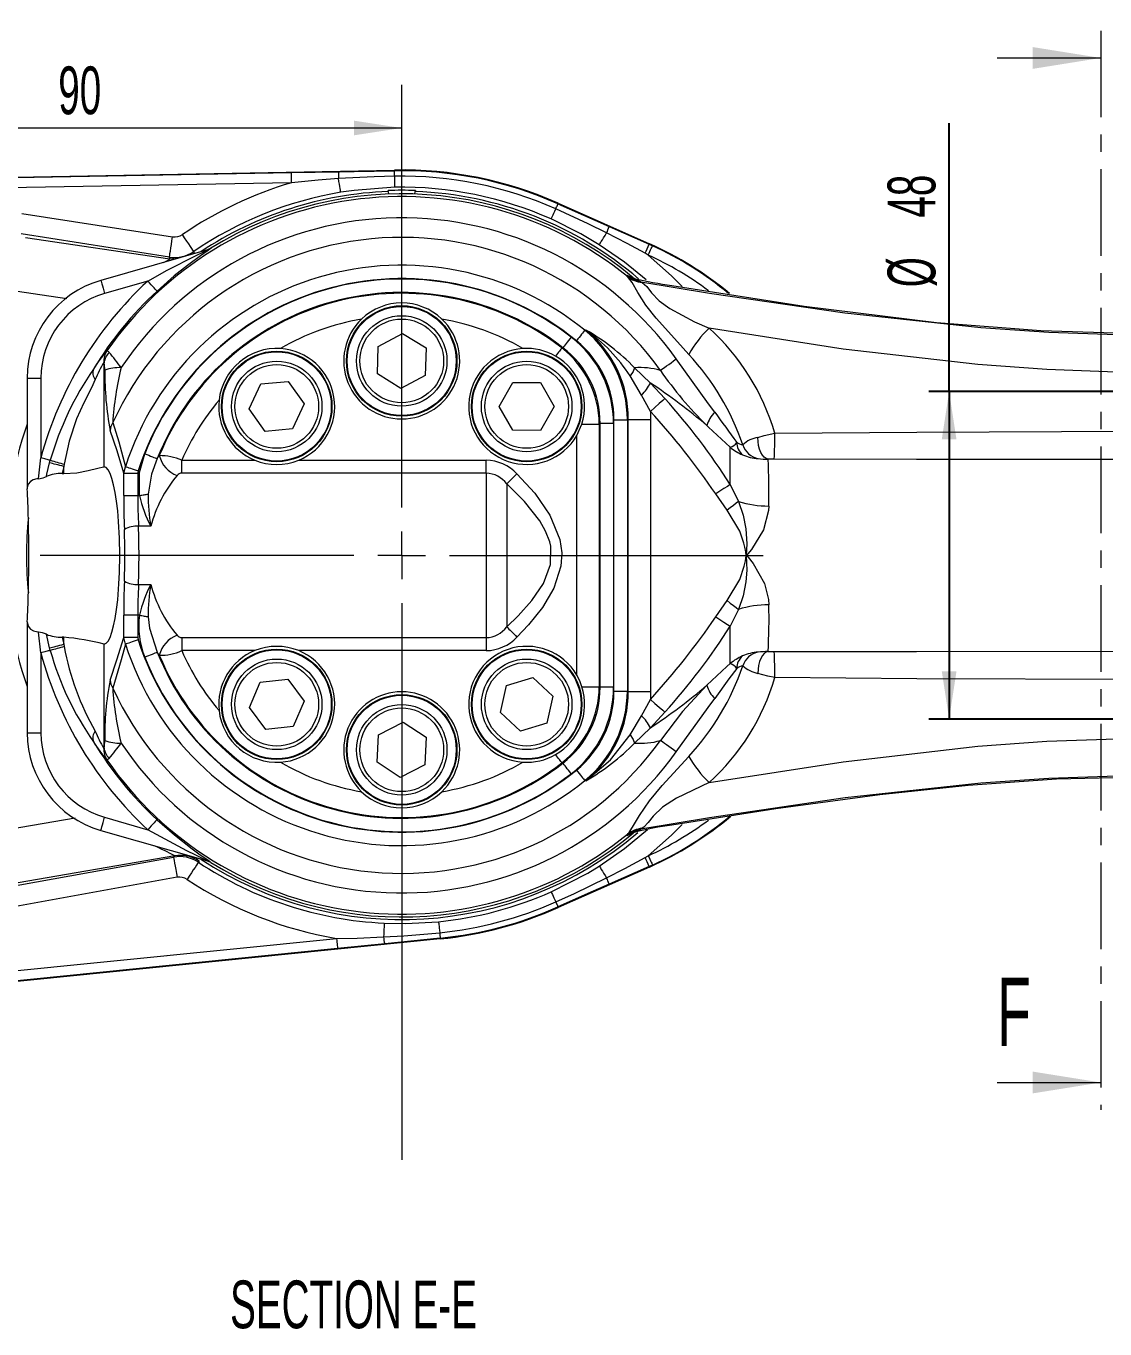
# Model space of a CAD drawing. Header units: millimetres. Extents: x 26 to 585, y 36 to 406.
# Drawn here: x 145 to 224.1, y 42.4 to 137.9 of the extents above; entities that cross this region are included whole.
import ezdxf

# ---------------------------------------------------------------- set-up
doc = ezdxf.new("R2010")
doc.units = ezdxf.units.MM
doc.linetypes.add('CENTER', pattern=[10.16, 6.35, -1.27, 1.27, -1.27])
doc.layers.add('FORMAT', color=7, linetype='Continuous')
doc.styles.add('SLDTEXTSTYLE0', font='TXT', dxfattribs={"width": 0.605})
doc.dimstyles.new('SLDDIMSTYLE13', dxfattribs={"dimtxt": 3.5, "dimasz": 3.5, "dimexe": 0, "dimexo": 0.0625, "dimgap": 0.875, "dimtad": 1, "dimtoh": 1, "dimlfac": 2, "dimrnd": 1e-09, "dimzin": 12, "dimdsep": 46, "dimtxsty": 'SLDTEXTSTYLE0', "dimsah": 1, "dimcen": 0.09, "dimadec": 0, "dimazin": 0, "dimtfac": 1, "dimtdec": 3, "dimtofl": 0, "dimtmove": 0, "dimatfit": 3, "dimfxl": 1, "dimfrac": 2, "dimtolj": 1, "dimtzin": 12, "dimarcsym": 0})
doc.dimstyles.new('SLDDIMSTYLE6', dxfattribs={"dimtxt": 3.5, "dimasz": 3.5, "dimexe": 0, "dimexo": 0.0625, "dimgap": 0.875, "dimtad": 0, "dimtih": 1, "dimtoh": 1, "dimlfac": 10, "dimrnd": 1e-09, "dimzin": 12, "dimdsep": 46, "dimtxsty": 'SLDTEXTSTYLE0', "dimsah": 1, "dimcen": 0, "dimadec": 0, "dimazin": 0, "dimtfac": 1, "dimtdec": 3, "dimtofl": 0, "dimtmove": 0, "dimatfit": 3, "dimfxl": 1, "dimfrac": 2, "dimtolj": 1, "dimtzin": 12, "dimarcsym": 0})

# ---------------------------------------------------------------- blocks, each defined once
blk = doc.blocks.new('*D24')
at = {"color": 7, "linetype": 'Continuous', "lineweight": 0, "transparency": 16777216}
for p, q in [((99.108, 180.599), (120.828, 158.88)), ((120.828, 158.88), (127.275, 152.435)), ((127.275, 152.435), (207.313, 152.435))]:
    blk.add_line(p, q, dxfattribs=at)
blk.add_solid([(120.828, 158.88), (122.923, 156.025), (123.684, 156.786)], dxfattribs=at)
at = {"color": 7, "linetype": 'Continuous', "lineweight": 0, "transparency": 16777216, "char_height": 3.5, "attachment_point": 1, "style": 'SLDTEXTSTYLE0'}
for s, insert in [('R307.3', (160.69, 167.689)), ('R307.3', (130.362, 156.947)), ('Smallest circumsribed radius axis 1', (130.362, 151.575))]:
    blk.add_mtext(s, dxfattribs=dict(at, insert=insert))
blk = doc.blocks.new('*D77')
at = {"layer": 'FORMAT', "color": 7, "transparency": 16777216}
for p, q in [((212.661, 111.055), (212.661, 130.742)), ((241.038, 111.055), (211.161, 111.055)), ((212.661, 111.055), (212.661, 87.055)), ((241.038, 87.055), (211.161, 87.055))]:
    blk.add_line(p, q, dxfattribs=at)
for points in [[(212.661, 111.055), (212.123, 107.555), (213.2, 107.555)], [(212.661, 87.055), (213.2, 90.555), (212.123, 90.555)]]:
    blk.add_solid(points, dxfattribs=at)
at = {"layer": 'FORMAT', "color": 7, "transparency": 16777216, "char_height": 3.5, "attachment_point": 1, "rotation": 90, "style": 'SLDTEXTSTYLE0'}
for s, insert in [('48', (208.15, 123.808)), ('%%c', (208.15, 118.711))]:
    blk.add_mtext(s, dxfattribs=dict(at, insert=insert))
blk = doc.blocks.new('*D81')
at = {"color": 7, "linetype": 'Continuous', "lineweight": 0, "transparency": 16777216}
for p, q in [((127.538, 91.555), (127.538, 131.879)), ((172.538, 130.379), (127.538, 130.379))]:
    blk.add_line(p, q, dxfattribs=at)
for points in [[(127.538, 130.379), (131.038, 129.841), (131.038, 130.918)], [(172.538, 130.379), (169.038, 130.918), (169.038, 129.841)]]:
    blk.add_solid(points, dxfattribs=at)
at = {"color": 7, "linetype": 'Continuous', "lineweight": 0, "transparency": 16777216, "insert": (147.365, 134.891), "char_height": 3.5, "attachment_point": 1, "style": 'SLDTEXTSTYLE0'}
blk.add_mtext('90', dxfattribs=at)
blk = doc.blocks.new('SW_CENTERMARKSYMBOL_18')
at = {"color": 0, "linetype": 'Continuous', "lineweight": 0}
for p, q in [((0, 3.5), (0, 34.493)), ((0, 0), (0, 1.75)), ((-3.5, 0), (-26.494, 0)), ((0, 0), (-1.75, 0)), ((0, 0), (0, -1.75)), ((0, 0), (1.75, 0)), ((3.5, 0), (26.494, 0)), ((0, -3.5), (0, -44.311))]:
    blk.add_line(p, q, dxfattribs=at)

msp = doc.modelspace()

# ---------------------------------------------------------------- linework, layer by layer
at = {"color": 7, "linetype": 'CENTER', "lineweight": 0}
msp.add_line((223.779723, 137.513356), (223.779723, 58.421407), dxfattribs=at)
at = {"color": 7, "linetype": 'Continuous', "lineweight": 0}
for p, q in [((216.179723, 135.513356), (223.779723, 135.513356)), ((216.179723, 60.421407), (223.779723, 60.421407))]:
    msp.add_line(p, q, dxfattribs=at)
at = {"color": 7, "linetype": 'Continuous', "lineweight": 15}
for p, q in [((120.538368, 126.346763), (172.015205, 127.300258)), ((139.965042, 126.66523), (164.454385, 127.118822)), ((171.541676, 125.723775), (171.538427, 125.794287)), ((171.541676, 125.723775), (171.574816, 125.53757)), ((173.501923, 125.53757), (173.535063, 125.723775)), ((173.538312, 125.794287), (173.535063, 125.723775)), ((184.014931, 124.868865), (190.694615, 121.899124)), ((158.300355, 121.453639), (150.485918, 119.212862)), ((170.82189, 114.371415), (172.603592, 115.324791)), ((172.603592, 115.324791), (174.320057, 114.258464)), ((170.756653, 112.351771), (170.82189, 114.371415)), ((174.320057, 114.258464), (174.254849, 112.23876)), ((145.092144, 112.055119), (145.092144, 103.97255)), ((162.211433, 111.62078), (164.223566, 111.806806)), ((164.223566, 111.806806), (165.390774, 110.157307)), ((172.473147, 111.285444), (170.756653, 112.351771)), ((174.254849, 112.23876), (172.473147, 111.285444)), ((161.366507, 109.785195), (162.211433, 111.62078)), ((179.677352, 109.973367), (180.689588, 111.722286)), ((180.689588, 111.722286), (182.710304, 111.72014)), ((182.710304, 111.72014), (183.718815, 109.969135)), ((165.390774, 110.157307), (164.545849, 108.321722)), ((180.685892, 108.222301), (179.677352, 109.973367)), ((183.718815, 109.969135), (182.706609, 108.220156)), ((162.533715, 108.135636), (161.366507, 109.785195)), ((164.545849, 108.321722), (162.533715, 108.135636)), ((182.706609, 108.220156), (180.685892, 108.222301)), ((185.377344, 107.843872), (185.747638, 108.681376)), ((147.648736, 105.055089), (147.771075, 105.055089)), ((145.092144, 94.141062), (145.092144, 86.055096)), ((147.771075, 93.055125), (147.648736, 93.055125)), ((162.175014, 89.762087), (164.182499, 89.992936)), ((164.182499, 89.992936), (165.386155, 88.369782)), ((180.212602, 89.508887), (182.141736, 90.110417)), ((182.141736, 90.110417), (183.627232, 88.740464)), ((161.371156, 87.908144), (162.175014, 89.762087)), ((179.768964, 87.537463), (180.212602, 89.508887)), ((162.574783, 86.284991), (161.371156, 87.908144)), ((165.386155, 88.369782), (164.582267, 86.51584)), ((183.627232, 88.740464), (183.183565, 86.76904)), ((181.254431, 86.16757), (179.768964, 87.537463)), ((164.582267, 86.51584), (162.574783, 86.284991)), ((170.843646, 85.905667), (172.644123, 86.823042)), ((172.644123, 86.823042), (174.338832, 85.722502)), ((183.183565, 86.76904), (181.254431, 86.16757)), ((170.737907, 83.887692), (170.843646, 85.905667)), ((174.338832, 85.722502), (174.233093, 83.704527)), ((172.432616, 82.787152), (170.737907, 83.887692)), ((174.233093, 83.704527), (172.432616, 82.787152)), ((150.485918, 78.897353), (158.300355, 76.656576)), ((190.694615, 76.211031), (184.014931, 73.241349)), ((175.367966, 70.947166), (131.939008, 66.575225)), ((167.838975, 70.230778), (131.934866, 66.616352))]:
    msp.add_line(p, q, dxfattribs=at)
at = {"color": 8, "linetype": 'Continuous', "lineweight": 15}
for p, q in [((164.454385, 127.118822), (167.928084, 127.176877)), ((172.016188, 127.247389), (172.015205, 127.300258)), ((164.468243, 126.370008), (143.641397, 125.984247)), ((183.993473, 124.820586), (184.014931, 124.868865)), ((183.993473, 124.820586), (187.731668, 123.164292)), ((144.69929, 124.120112), (155.743643, 122.403379)), ((155.51342, 120.921309), (144.646748, 122.610565)), ((144.973859, 122.342582), (155.537739, 120.779987)), ((187.731668, 123.164292), (190.677806, 121.861334)), ((157.308146, 121.327992), (157.315984, 121.192689)), ((190.677806, 121.861334), (190.694615, 121.899124)), ((190.677806, 121.861334), (190.920069, 121.752079)), ((155.537739, 120.779987), (155.51342, 120.921309)), ((157.315984, 121.192689), (157.259807, 121.155258)), ((190.608516, 121.070977), (190.387353, 121.19406)), ((189.096555, 119.485732), (189.036652, 119.577106)), ((147.986456, 117.857333), (143.038377, 118.595596)), ((153.926596, 119.159158), (150.761559, 118.251617)), ((185.961768, 115.556534), (186.033085, 115.572448)), ((184.282407, 114.258881), (184.352651, 114.277061)), ((150.725498, 105.555053), (150.725498, 113.163407)), ((189.605966, 112.80715), (190.765664, 111.684139)), ((145.092144, 112.055119), (146.092161, 112.055119)), ((146.092161, 112.055119), (146.092161, 106.20832)), ((190.123334, 110.806938), (189.271226, 112.204249)), ((190.767422, 109.607394), (190.123334, 110.806938)), ((190.765664, 111.684139), (191.828087, 110.547956)), ((188.095435, 89.114364), (188.095435, 108.995851)), ((188.095435, 108.995851), (189.082101, 108.995851)), ((189.1395, 109.02309), (189.082101, 108.995851)), ((189.082101, 108.995851), (189.082101, 89.114364)), ((189.1395, 109.02309), (190.783962, 109.02309)), ((189.1395, 89.087124), (189.1395, 109.02309)), ((190.767422, 109.607394), (190.783962, 109.02309)), ((190.783962, 109.02309), (190.783962, 89.087124)), ((185.747638, 108.681376), (187.021806, 108.681376)), ((187.079206, 108.70951), (187.021806, 108.681376)), ((187.021806, 108.681376), (187.021806, 89.428838)), ((187.079206, 89.400704), (187.079206, 108.70951)), ((188.065871, 108.70951), (187.079206, 108.70951)), ((188.065871, 108.70951), (188.065871, 89.400704)), ((185.377344, 90.266283), (185.377344, 107.843872)), ((145.907297, 104.674275), (146.092161, 106.20832)), ((146.73303, 105.839189), (146.781608, 106.021877)), ((154.62099, 106.144007), (154.773518, 106.368597)), ((156.418606, 105.08513), (156.418606, 106.037195)), ((156.418606, 106.037195), (161.770537, 106.037195)), ((164.986774, 106.037195), (178.734526, 106.037195)), ((178.734526, 105.08513), (178.734526, 106.037195)), ((147.771075, 105.573173), (147.648736, 105.055089)), ((147.800877, 105.742152), (147.771075, 105.573173)), ((147.771075, 105.055089), (147.771075, 105.573173)), ((152.163133, 105.077978), (152.284905, 105.557616)), ((152.163133, 105.077978), (153.197184, 105.077978)), ((152.163133, 103.442605), (152.163133, 105.077978)), ((153.224364, 105.255957), (153.197184, 105.077978)), ((153.197184, 105.077978), (153.197184, 103.442605)), ((178.734526, 105.08513), (156.418606, 105.08513)), ((178.734526, 105.08513), (178.734526, 93.025084)), ((180.234506, 104.294475), (180.234506, 93.81568)), ((196.61434, 104.238863), (197.227403, 103.015895)), ((152.163133, 103.442605), (153.197184, 103.442605)), ((153.197184, 103.442605), (153.327658, 103.442605)), ((196.395978, 102.372284), (195.553675, 103.566165)), ((154.155001, 101.192589), (153.247132, 101.192589)), ((153.247132, 96.917625), (154.155001, 96.917625)), ((195.553615, 94.54393), (196.395978, 95.73793)), ((153.197184, 94.667609), (152.163133, 94.667609)), ((152.163133, 93.032237), (152.163133, 94.667609)), ((153.327658, 94.667609), (153.197184, 94.667609)), ((153.197184, 94.667609), (153.197184, 93.032237)), ((197.227403, 95.094378), (196.61428, 93.871291)), ((146.092161, 91.901894), (145.907297, 93.435939)), ((146.73303, 92.271026), (146.498248, 93.270238)), ((147.648736, 93.055125), (147.771075, 92.537041)), ((147.771075, 92.537041), (147.771075, 93.055125)), ((153.197184, 93.032237), (152.163133, 93.032237)), ((152.284905, 92.552598), (152.163133, 93.032237)), ((153.197184, 93.032237), (153.224364, 92.854257)), ((156.418606, 93.025084), (178.734526, 93.025084)), ((156.418606, 93.025084), (156.418606, 92.072959)), ((178.734526, 93.025084), (178.734526, 92.072959)), ((146.092161, 91.901894), (146.092161, 86.055096)), ((146.781608, 92.088337), (146.73303, 92.271026)), ((147.771075, 92.537041), (147.800877, 92.368062)), ((150.725498, 84.946807), (150.725498, 92.555161)), ((154.773518, 91.741617), (154.62099, 91.966148)), ((161.770537, 92.072959), (156.418606, 92.072959)), ((178.734526, 92.072959), (164.986774, 92.072959)), ((185.747638, 89.428838), (187.021806, 89.428838)), ((187.021806, 89.428838), (187.079206, 89.400704)), ((188.065871, 89.400704), (187.079206, 89.400704)), ((188.095435, 89.114364), (189.082101, 89.114364)), ((189.082101, 89.114364), (189.1395, 89.087124)), ((189.1395, 89.087124), (190.783962, 89.087124)), ((190.783962, 89.087124), (190.767422, 88.50282)), ((190.123334, 87.303277), (190.767422, 88.50282)), ((189.271226, 85.905965), (190.123334, 87.303277)), ((191.828087, 87.562259), (190.765664, 86.426015)), ((145.092144, 86.055096), (146.092161, 86.055096)), ((190.765664, 86.426015), (189.605966, 85.303064)), ((184.352651, 83.833154), (184.282407, 83.851333)), ((186.033085, 82.537766), (185.961768, 82.55368)), ((143.038377, 78.865941), (148.616299, 79.828496)), ((150.761559, 79.858597), (153.926596, 78.951056)), ((189.036652, 78.533109), (189.096555, 78.624483)), ((155.899152, 77.030356), (143.716469, 74.929233)), ((155.812248, 76.937314), (155.899152, 77.030356)), ((157.705471, 76.65139), (157.636746, 76.561089)), ((190.387353, 76.916094), (190.608516, 77.039178)), ((190.677806, 76.24888), (187.731668, 74.945922)), ((190.920069, 76.358076), (190.677806, 76.24888)), ((190.677806, 76.24888), (190.694615, 76.211031)), ((183.993473, 73.289628), (184.014931, 73.241349)), ((135.504558, 67.728515), (167.763963, 70.976015)), ((175.362661, 70.999737), (171.295061, 70.585068)), ((175.362661, 70.999737), (175.367966, 70.947166)), ((171.295061, 70.585068), (167.838975, 70.230778))]:
    msp.add_line(p, q, dxfattribs=at)
at = {"color": 8, "linetype": 'Continuous', "lineweight": 15, "flags": 128}
for points in [[(164.468243, 126.370008), (164.465621, 126.51145), (164.463087, 126.647885), (164.460763, 126.774307), (164.458677, 126.886185), (164.456948, 126.979526), (164.455637, 127.050992), (164.454773, 127.09796), (164.454385, 127.118822)], [(167.928084, 127.176877), (169.052407, 127.195175), (172.016188, 127.247389)], [(172.023668, 126.843269), (172.022119, 126.926775), (172.020688, 127.00301), (172.019437, 127.070721), (172.018364, 127.128776), (172.017499, 127.176161), (172.016844, 127.212103), (172.016397, 127.236004), (172.016188, 127.247389)], [(167.901888, 126.666661), (166.406825, 126.554187), (164.468243, 126.370008)], [(172.023668, 126.843269), (170.524165, 126.802321), (167.901888, 126.666661)], [(168.070122, 125.664766), (168.066755, 125.684913), (168.057575, 125.739511), (168.042823, 125.827308), (168.022886, 125.94616), (167.998179, 126.093264), (167.969301, 126.265164), (167.936965, 126.457806), (167.901888, 126.666661)], [(172.038659, 126.033063), (172.038361, 126.049157), (172.037586, 126.092251), (172.036275, 126.16169), (172.034546, 126.256104), (172.032371, 126.373764), (172.029778, 126.512642), (172.026857, 126.670118), (172.023668, 126.843269)], [(172.038659, 126.033063), (169.044002, 125.810142), (168.070122, 125.664766)], [(183.500036, 123.710747), (183.506563, 123.72547), (183.524087, 123.764868), (183.552309, 123.828288), (183.590665, 123.914595), (183.638498, 124.022182), (183.694914, 124.14908), (183.758869, 124.292965), (183.829262, 124.451216)], [(183.829262, 124.451216), (183.863177, 124.52751), (183.894142, 124.597188), (183.921679, 124.659117), (183.945253, 124.712165), (183.964505, 124.755497), (183.979109, 124.78834), (183.988824, 124.810155), (183.993473, 124.820586)], [(187.557175, 122.684117), (186.212226, 123.347576), (183.829262, 124.451216)], [(155.51342, 120.921309), (155.518338, 120.95296), (155.531779, 121.039505), (155.553236, 121.177609), (155.581876, 121.362026), (155.616626, 121.585842), (155.656203, 121.840532), (155.699089, 122.116561), (155.743643, 122.403379)], [(157.308146, 121.327992), (157.290175, 121.354278), (157.240852, 121.426399), (157.161995, 121.541734), (157.056644, 121.695753), (156.928762, 121.882792), (156.783208, 122.09564), (156.625464, 122.32631), (156.461551, 122.5661)], [(187.01221, 121.826764), (187.023177, 121.843989), (187.05289, 121.890719), (187.100634, 121.965821), (187.165275, 122.067507), (187.245294, 122.193392), (187.338784, 122.340496), (187.443599, 122.505422), (187.557175, 122.684117)], [(190.387353, 121.19406), (189.066961, 121.90568), (187.557175, 122.684117)], [(153.926596, 119.159158), (155.342742, 119.952138), (157.462611, 121.036406), (158.07344, 121.332283), (158.2468, 121.418055), (158.284679, 121.437963), (158.301934, 121.447917), (158.310785, 121.454771), (158.305183, 121.45489), (158.300355, 121.453639)], [(158.559039, 121.56796), (158.555045, 121.555264), (158.505693, 121.51372), (158.348098, 121.398564), (157.790765, 121.005233), (156.841531, 120.306011), (155.870571, 119.535144), (154.605016, 118.426378)], [(190.443888, 119.240041), (188.865676, 120.536681), (187.01221, 121.826764)], [(190.608516, 121.070977), (190.667376, 121.199663), (190.724119, 121.32376), (190.77672, 121.438737), (190.823271, 121.540483), (190.862104, 121.625419), (190.891847, 121.690388), (190.911397, 121.733125), (190.920069, 121.752079)], [(155.079856, 120.530184), (155.46064, 120.723899), (155.537739, 120.779987)], [(155.86023, 120.75394), (155.770108, 120.756979), (155.537739, 120.779987)], [(190.608516, 121.070977), (192.316666, 119.550224), (193.105563, 118.758436)], [(189.036652, 119.577106), (189.152434, 119.552489), (189.378008, 119.444664), (189.506903, 119.409914)], [(190.075591, 119.111772), (189.526245, 119.277771), (189.036652, 119.577106)], [(193.583354, 113.789077), (192.74418, 114.695426), (191.183731, 116.430874), (190.435871, 117.392357), (189.836338, 118.327256), (189.423188, 119.04579), (189.096555, 119.485732)], [(150.485918, 119.212862), (150.489017, 119.202013), (150.502935, 119.153436), (150.527492, 119.067903), (150.561615, 118.948873), (150.603935, 118.801232), (150.652751, 118.631061), (150.706008, 118.445333), (150.761559, 118.251617)], [(154.605016, 118.426378), (154.586121, 118.446763), (154.543563, 118.492778), (154.478803, 118.562694), (154.394224, 118.654068), (154.292866, 118.763562), (154.178336, 118.887241), (154.054775, 119.020696), (153.926596, 119.159158)], [(189.648553, 119.325395), (189.907416, 119.210954), (190.075591, 119.111772)], [(190.075591, 119.111772), (195.108637, 118.284162), (205.019161, 116.826172), (214.992418, 115.746851), (219.964072, 115.411635), (224.949345, 115.240868)], [(190.075591, 119.111772), (190.105274, 119.089778), (190.159604, 119.060154)], [(190.159604, 119.060154), (190.49476, 118.769224), (190.853253, 118.296559), (191.404685, 117.709215), (192.1819, 117.141421), (194.007888, 116.18429), (195.069745, 115.70328)], [(185.961768, 115.556534), (185.920074, 115.505214), (185.864821, 115.437325), (185.797348, 115.354355), (185.719207, 115.258272), (185.632214, 115.151341), (185.538396, 115.036006), (185.439929, 114.915009), (185.339137, 114.791091)], [(224.904403, 112.495358), (219.832614, 112.68061), (214.763894, 113.045331), (204.899445, 114.177521), (195.069745, 115.70328)], [(184.957638, 115.05651), (184.859678, 114.930327), (184.764042, 114.807065), (184.672877, 114.689644), (184.588357, 114.580746), (184.512451, 114.482935), (184.446886, 114.398416), (184.393212, 114.329274), (184.352651, 114.277061)], [(184.282407, 114.258881), (184.246972, 114.212986), (184.204265, 114.157672), (184.154555, 114.093359), (184.098288, 114.020522), (184.035852, 113.939698), (183.967724, 113.851483), (183.89441, 113.756593), (183.816477, 113.655682)], [(150.725498, 113.163407), (150.723293, 113.1736), (150.7162, 113.194759), (150.712445, 113.200005), (150.70413, 113.200183), (150.699988, 113.195296)], [(189.605966, 112.80715), (189.497158, 112.542387), (189.271226, 112.204249)], [(191.496029, 112.613554), (191.577181, 112.671609), (191.680833, 112.745758), (191.805407, 112.834807), (191.948935, 112.937506), (192.109212, 113.052125), (192.283734, 113.176938), (192.46976, 113.309975), (192.664429, 113.449212)], [(195.476487, 109.551247), (195.033386, 110.160287), (192.664429, 113.449212)], [(150.075718, 111.934538), (149.795636, 111.339982), (149.237379, 110.246475), (148.707076, 109.061118), (148.176983, 107.438083), (147.800877, 105.742152)], [(191.828087, 110.547956), (191.671058, 110.408719), (191.418543, 110.184784), (191.101089, 109.903272), (190.767422, 109.607394)], [(152.163133, 105.077978), (151.672139, 106.717225), (151.163682, 108.198221)], [(151.360079, 108.786757), (151.794508, 107.386287), (152.284905, 105.557616)], [(196.616724, 106.983479), (195.031687, 108.450528), (194.90318, 108.574148)], [(198.644533, 107.703801), (199.09589, 107.837673), (199.875041, 108.016785)], [(199.875041, 108.016785), (210.300996, 108.093973), (226.210013, 108.162637)], [(196.61434, 104.238863), (196.6158, 105.516131), (196.617081, 106.319602), (196.616724, 106.983479)], [(199.391409, 106.102522), (199.2435, 106.145676), (199.101433, 106.246348), (198.970869, 106.400664), (198.856934, 106.602486), (198.76419, 106.843825), (198.69624, 107.115086), (198.655828, 107.405599), (198.644533, 107.703801)], [(146.781608, 106.021877), (146.711126, 106.040891), (146.634534, 106.061633), (146.552577, 106.083806), (146.466061, 106.107171), (146.375879, 106.131609), (146.282866, 106.156762), (146.187976, 106.182392), (146.092161, 106.20832)], [(153.327658, 103.442605), (153.329268, 105.132576), (153.703525, 106.506999)], [(153.703525, 106.506999), (153.85203, 106.448288), (153.997108, 106.390889), (154.135361, 106.336172), (154.263541, 106.285449), (154.378667, 106.239911), (154.478117, 106.200572), (154.559508, 106.168325), (154.62099, 106.144007)], [(154.62099, 106.144007), (154.190197, 105.000134), (153.960719, 103.552397)], [(199.835255, 106.108482), (199.555948, 106.106337), (199.391409, 106.102522)], [(226.13509, 106.083568), (210.268929, 106.094714), (199.835255, 106.108482)], [(146.498248, 104.839976), (146.53559, 105.014081), (146.73303, 105.839189)], [(147.771075, 105.573173), (147.626772, 105.610128), (147.4839, 105.646785), (147.343859, 105.682667), (147.208049, 105.717476), (147.077813, 105.750854), (146.954432, 105.782445), (146.839127, 105.812009), (146.73303, 105.839189)], [(152.284905, 105.557616), (152.347877, 105.537351), (152.431234, 105.510588), (152.533039, 105.477925), (152.650937, 105.440076), (152.782186, 105.397935), (152.923747, 105.352517), (153.072282, 105.304773), (153.224364, 105.255957)], [(180.234506, 104.294475), (180.311694, 104.371484), (180.395349, 104.45493), (180.484637, 104.54398), (180.578723, 104.637857), (180.676713, 104.735549), (180.777654, 104.836281), (180.880591, 104.93892), (180.984512, 105.042572)], [(180.984512, 105.042572), (182.29796, 103.60467), (183.40598, 102.010365), (184.133932, 100.215192), (184.264764, 99.240776), (184.206113, 98.259802), (183.692112, 96.649404), (182.855531, 95.237251), (181.823238, 93.954618), (180.984512, 93.067642)], [(180.234506, 93.81568), (181.073263, 94.623025), (182.080611, 95.741089), (182.942107, 97.003158), (183.456108, 98.3808), (183.457389, 99.722679), (183.383926, 100.039537), (183.084502, 100.829537), (182.655975, 101.583775), (181.537255, 102.999206), (180.234506, 104.294475)], [(196.61434, 104.238863), (196.415409, 104.11268), (196.156725, 103.948648), (195.859983, 103.760417), (195.553675, 103.566165)], [(153.327658, 103.442605), (153.412714, 103.457327), (153.497204, 103.47199), (153.580531, 103.486474), (153.66216, 103.5006), (153.741493, 103.514369), (153.818056, 103.527661), (153.89128, 103.540357), (153.960719, 103.552397)], [(197.227403, 103.015895), (197.050348, 102.878805), (196.845129, 102.719958), (196.622714, 102.54776), (196.395978, 102.372284)], [(196.395978, 95.73793), (197.318509, 97.292061), (197.644606, 98.253484), (197.732582, 98.667856), (197.780773, 99.051173), (197.75398, 99.314566), (197.689429, 99.663253), (197.617068, 99.962707), (197.317972, 100.819226), (196.395978, 102.372284)], [(197.227403, 103.015895), (197.558119, 102.010365), (197.752222, 101.006444), (197.828486, 99.90203), (197.794839, 99.051114), (197.824195, 97.973283), (197.752341, 97.105082), (197.557166, 96.097644), (197.227403, 95.094378)], [(199.444487, 102.674599), (199.430748, 102.35631), (199.052944, 100.917037), (198.174133, 99.481578), (197.89873, 99.161084), (197.887018, 99.147315), (197.834983, 99.071141), (197.83236, 99.054213), (197.834596, 99.040385), (197.859183, 98.997469), (197.922185, 98.92207), (198.304101, 98.464067), (199.13499, 96.990045), (199.424669, 95.817383), (199.444547, 95.435555)], [(196.395978, 95.73793), (196.622714, 95.562454), (196.845129, 95.390256), (197.050348, 95.23141), (197.227403, 95.094378)], [(153.327658, 94.667609), (153.412714, 94.652887), (153.497204, 94.638224), (153.580531, 94.62374), (153.66216, 94.609614), (153.741493, 94.595845), (153.818056, 94.582553), (153.89128, 94.569858), (153.960719, 94.557817)], [(153.960719, 94.557817), (154.048606, 93.727167), (154.62099, 91.966148)], [(195.553615, 94.54393), (195.859924, 94.349678), (196.156665, 94.161447), (196.415349, 93.997415), (196.61428, 93.871291)], [(180.234506, 93.81568), (180.311694, 93.73873), (180.395349, 93.655284), (180.484637, 93.566235), (180.578723, 93.472357), (180.676713, 93.374606), (180.777654, 93.273933), (180.880591, 93.171294), (180.984512, 93.067642)], [(151.163682, 89.911993), (151.670441, 91.387744), (152.163133, 93.032237)], [(153.224364, 92.854257), (153.072282, 92.805381), (152.923747, 92.757698), (152.782186, 92.712279), (152.650937, 92.670138), (152.533039, 92.632289), (152.431234, 92.599566), (152.347877, 92.572804), (152.284905, 92.552598)], [(146.781608, 92.088337), (146.711126, 92.069264), (146.634534, 92.048581), (146.552577, 92.026408), (146.466061, 92.002984), (146.375879, 91.978605), (146.282866, 91.953452), (146.187976, 91.927763), (146.092161, 91.901894)], [(146.73303, 92.271026), (146.839127, 92.298205), (146.954432, 92.327769), (147.077813, 92.35936), (147.208049, 92.392738), (147.343859, 92.427547), (147.4839, 92.463429), (147.626772, 92.500086), (147.771075, 92.537041)], [(152.284905, 92.552598), (151.988759, 91.407712), (151.360079, 89.323457)], [(153.703525, 91.603156), (153.85203, 91.661926), (153.997108, 91.719325), (154.135361, 91.774042), (154.263541, 91.824766), (154.378667, 91.870304), (154.478117, 91.909643), (154.559508, 91.941829), (154.62099, 91.966148)], [(199.391409, 92.007692), (199.2435, 91.964539), (199.101433, 91.863807), (198.970869, 91.70949), (198.856934, 91.507669), (198.76419, 91.266389), (198.69624, 90.995129), (198.655828, 90.704616), (198.644533, 90.406414)], [(199.391409, 92.007692), (199.659869, 92.002447), (199.835255, 92.001732)], [(199.835255, 92.001732), (210.268929, 92.015501), (226.13509, 92.026647)], [(194.90318, 89.536007), (196.363881, 90.901132), (196.616634, 91.126616)], [(197.095081, 90.773936), (196.526363, 90.004619), (195.476487, 88.558968)], [(199.875041, 90.09343), (199.384048, 90.199347), (198.644533, 90.406414)], [(226.210013, 89.947577), (210.300996, 90.016242), (199.875041, 90.09343)], [(194.90318, 89.536007), (193.120017, 87.615724), (191.496029, 85.49666)], [(190.767422, 88.50282), (191.101089, 88.206943), (191.418543, 87.92543), (191.671058, 87.701495), (191.828087, 87.562259)], [(192.664429, 84.661003), (195.002123, 87.906833), (195.476487, 88.558968)], [(186.033085, 82.537766), (187.8338, 84.075208), (189.271226, 85.905965)], [(189.271226, 85.905965), (189.497158, 85.567828), (189.605966, 85.303064)], [(192.664429, 84.661003), (192.46976, 84.800239), (192.283734, 84.933277), (192.109212, 85.058089), (191.948935, 85.172709), (191.805407, 85.275348), (191.680833, 85.364457), (191.577181, 85.438605), (191.496029, 85.49666)], [(195.069745, 82.406874), (204.883202, 83.930428), (214.763864, 85.064884), (219.826266, 85.429247), (224.904403, 85.614856)], [(150.699988, 84.914918), (150.702908, 84.911163), (150.712028, 84.909792), (150.715187, 84.913667), (150.72371, 84.938343), (150.725498, 84.946807)], [(151.094272, 84.177788), (151.001468, 84.089692), (150.942012, 84.059294), (150.933817, 84.060843)], [(184.282407, 83.851333), (184.246972, 83.897229), (184.204265, 83.952542), (184.154555, 84.016855), (184.098288, 84.089692), (184.035852, 84.170516), (183.967724, 84.258731), (183.89441, 84.353621), (183.816477, 84.454532)], [(189.096555, 78.624483), (189.206644, 78.74548), (189.536824, 79.25814), (189.958408, 79.988714), (190.692648, 81.067081), (191.627249, 82.192715), (193.583354, 84.321137)], [(184.957638, 83.053704), (184.859678, 83.179887), (184.764042, 83.303149), (184.672877, 83.42057), (184.588357, 83.529468), (184.512451, 83.627279), (184.446886, 83.711799), (184.393212, 83.78094), (184.352651, 83.833154)], [(185.339137, 83.319123), (185.439929, 83.195205), (185.538396, 83.074148), (185.632214, 82.958873), (185.719207, 82.851882), (185.797348, 82.755859), (185.864821, 82.67289), (185.920074, 82.605), (185.961768, 82.55368)], [(224.949345, 82.869347), (219.969526, 82.698877), (214.992418, 82.363303), (205.034509, 81.286009), (195.108547, 79.826053), (190.075591, 78.998442)], [(195.069745, 82.406874), (192.677632, 81.259127), (191.6617, 80.611225), (190.960034, 79.945977), (190.59585, 79.469676), (190.282359, 79.128976), (190.159604, 79.05006)], [(150.485918, 78.897353), (150.489017, 78.908201), (150.502935, 78.956779), (150.527492, 79.042311), (150.561615, 79.161342), (150.603935, 79.308982), (150.652751, 79.479154), (150.706008, 79.664882), (150.761559, 79.858597)], [(154.605016, 79.683836), (154.586121, 79.663451), (154.543563, 79.617436), (154.478803, 79.54752), (154.394224, 79.456146), (154.292866, 79.346653), (154.178336, 79.222973), (154.054775, 79.089458), (153.926596, 78.951056)], [(154.605016, 79.683836), (155.883863, 78.565474), (157.18235, 77.546771), (157.773867, 77.117022), (158.319607, 76.731856), (158.487275, 76.610561), (158.552035, 76.55793), (158.559039, 76.542254)], [(193.087026, 79.332467), (192.316666, 78.55999), (190.608516, 77.039178)], [(158.300355, 76.656576), (158.303633, 76.655682), (158.310815, 76.655324), (158.302918, 76.661702), (158.298477, 76.664384), (158.243939, 76.69365), (158.226445, 76.702531), (158.042207, 76.79307), (157.444045, 77.082808), (156.794145, 77.403839), (153.926596, 78.951056)], [(187.01221, 76.283451), (188.865676, 77.573534), (190.544769, 78.960057)], [(189.036652, 78.533109), (189.526245, 78.832443), (190.075591, 78.998442)], [(189.506903, 78.7003), (189.378008, 78.66555), (189.152464, 78.557725), (189.036652, 78.533109)], [(190.075591, 78.998442), (189.907416, 78.8992), (189.648553, 78.784819)], [(190.159604, 79.05006), (190.091773, 79.01227), (190.075591, 78.998442)], [(138.250097, 73.780354), (142.081394, 74.466999), (155.812248, 76.937314)], [(155.812248, 76.937314), (155.817493, 76.908167), (155.832752, 76.823647), (155.857399, 76.686974), (155.890509, 76.503392), (155.930832, 76.279874), (155.976817, 76.025005), (156.026676, 75.748559), (156.078532, 75.461145)], [(157.636746, 76.561089), (157.619163, 76.534505), (157.570883, 76.461609), (157.493755, 76.345201), (157.390669, 76.189573), (157.265558, 76.000746), (157.123133, 75.785752), (156.968817, 75.552817), (156.808391, 75.310643)], [(157.450452, 76.900299), (157.483086, 76.873477), (157.705471, 76.65139)], [(187.557175, 75.426097), (188.890531, 76.11167), (190.387353, 76.916094)], [(190.608516, 77.039178), (190.667376, 76.910551), (190.724119, 76.786454), (190.77672, 76.671477), (190.823271, 76.569732), (190.862104, 76.484795), (190.891847, 76.419826), (190.911397, 76.377089), (190.920069, 76.358076)], [(156.078532, 75.461145), (142.346158, 72.990652), (138.132438, 72.23564)], [(183.500036, 74.399407), (186.171755, 75.770493), (187.01221, 76.283451)], [(187.01221, 76.283451), (187.023177, 76.266225), (187.05289, 76.219495), (187.100634, 76.144393), (187.165275, 76.042707), (187.245294, 75.916822), (187.338784, 75.769659), (187.443599, 75.604792), (187.557175, 75.426097)], [(183.829262, 73.658939), (185.194537, 74.280377), (187.557175, 75.426097)], [(187.731668, 74.945922), (186.18901, 74.263866), (183.993473, 73.289628)], [(183.500036, 74.399407), (183.506563, 74.384745), (183.524087, 74.345346), (183.552309, 74.281927), (183.590665, 74.195619), (183.638498, 74.088033), (183.694914, 73.961134), (183.758869, 73.817249), (183.829262, 73.658939)], [(183.829262, 73.658939), (183.863177, 73.582645), (183.894142, 73.512967), (183.921679, 73.451097), (183.945253, 73.398049), (183.964505, 73.354717), (183.979109, 73.321875), (183.988824, 73.300059), (183.993473, 73.289628)], [(171.256795, 72.103317), (171.255841, 72.082932), (171.253219, 72.027619), (171.248987, 71.938749), (171.243265, 71.818347), (171.236172, 71.669336), (171.227887, 71.495231), (171.218618, 71.300085), (171.208545, 71.088548)], [(175.241008, 72.208221), (175.242617, 72.192188), (175.246939, 72.149272), (175.253912, 72.08025), (175.26336, 71.986254), (175.275161, 71.869131), (175.289049, 71.730967), (175.304845, 71.574266), (175.32219, 71.401949)], [(167.763963, 70.976015), (169.263646, 71.00838), (171.208545, 71.088548)], [(167.763963, 70.976015), (167.778119, 70.835228), (167.791798, 70.699509), (167.804464, 70.573683), (167.81567, 70.462342), (167.825028, 70.369418), (167.83218, 70.29831), (167.836889, 70.25158), (167.838975, 70.230778)], [(171.208545, 71.088548), (172.705516, 71.179147), (175.32219, 71.401949)], [(175.32219, 71.401949), (175.330564, 71.318861), (175.338193, 71.242984), (175.344958, 71.175571), (175.3508, 71.117814), (175.355538, 71.070667), (175.359144, 71.034904), (175.361529, 71.011122), (175.362661, 70.999737)]]:
    msp.add_lwpolyline(points, dxfattribs=at)
at = {"color": 7, "linetype": 'Continuous', "lineweight": 15, "flags": 128}
for points in [[(187.01221, 121.826764), (185.661509, 122.631188), (183.500036, 123.710747)], [(158.559039, 121.56796), (158.305451, 121.455069), (158.300355, 121.453639)], [(192.342892, 118.824656), (202.027961, 117.323573), (211.730793, 116.131361), (219.373509, 115.525897), (224.772378, 115.370389)], [(147.771075, 105.055089), (148.724034, 105.117496), (149.568483, 105.27062), (150.256767, 105.447169), (150.678202, 105.550642), (150.725498, 105.555053)], [(145.907297, 104.674275), (145.796701, 104.658242), (145.535156, 104.582961), (145.322933, 104.459758), (145.168498, 104.279871), (145.094409, 104.030605), (145.093515, 103.927489)], [(145.907297, 104.674275), (146.254882, 104.745801), (146.498248, 104.839976)], [(145.093515, 94.182725), (145.150765, 93.864615), (145.320907, 93.652065), (145.558342, 93.517955), (145.868823, 93.440588), (145.907297, 93.435939)], [(185.747638, 89.428838), (185.584649, 89.858587), (185.377344, 90.266283)], [(224.698677, 82.747396), (220.533296, 82.644577), (214.044705, 82.197841), (207.569614, 81.516977), (199.951425, 80.484982), (192.342892, 79.285558)], [(158.559039, 76.542254), (158.305451, 76.655086), (158.300355, 76.656576)], [(171.256795, 72.103317), (172.828659, 72.07429), (175.241008, 72.208221)]]:
    msp.add_lwpolyline(points, dxfattribs=at)
at = {"color": 8, "linetype": 'Continuous', "lineweight": 15}
for centre, radius in [((172.538368, 113.305102), 4.05), ((172.538368, 113.305102), 3.0675), ((163.378645, 109.971236), 4.05), ((181.698092, 109.971236), 4.05), ((163.378645, 109.971236), 3.0675), ((181.698092, 109.971236), 3.0675), ((163.378645, 88.138969), 4.05), ((181.698092, 88.138969), 4.05), ((163.378645, 88.138969), 3.0675), ((181.698092, 88.138969), 3.0675), ((172.538368, 84.805102), 4.05), ((172.538368, 84.805102), 3.0675)]:
    msp.add_circle(centre, radius, dxfattribs=at)
at = {"color": 7, "linetype": 'Continuous', "lineweight": 15}
for centre, radius in [((172.538368, 113.305102), 4), ((172.538368, 113.305102), 3.3175), ((163.378645, 109.971236), 4), ((181.698092, 109.971236), 4), ((163.378645, 109.971236), 3.3175), ((181.698092, 109.971236), 3.3175), ((163.378645, 88.138969), 4), ((181.698092, 88.138969), 4), ((163.378645, 88.138969), 3.3175), ((181.698092, 88.138969), 3.3175), ((172.538368, 84.805102), 4), ((172.538368, 84.805102), 3.3175)]:
    msp.add_circle(centre, radius, dxfattribs=at)
at = {"color": 8, "linetype": 'Continuous', "lineweight": 15}
for centre, radius, start, end in [((170.447667, 126.791732), 2.548849, 171.30901837, 182.81261653), ((172.538368, 99.055102), 28.197149, 66.03051768, 91.06113974), ((172.538368, 99.055102), 28.482107, 106.45964952, 124.36436593), ((172.538368, 99.055102), 27.792949, 66.03051768, 91.06113974), ((172.538368, 99.055102), 26.297985, 50.97662987, 145.23807231), ((172.538368, 99.055102), 26.982213, 99.53206138, 124.36436593), ((172.538368, 99.055102), 26.982598, 66.03051768, 91.06113974), ((172.538368, 99.055102), 24.743646, 35.57223129, 146.2113551), ((172.538368, 99.055102), 23.30718, 35.57223129, 155.32067847), ((155.896716, 123.393069), 1.001458, 261.20789945, 304.33380142), ((185.261654, 123.790087), 2.548056, 334.2754726, 345.78287148), ((155.897043, 123.391833), 2.500131, 261.1736158, 304.36146084), ((165.899383, 132.250124), 26.868145, 335.70131901, 337.25327535), ((180.538368, 99.055102), 24.958637, 50.29828977, 65.42045833), ((172.538368, 99.055102), 21.271683, 50.87265319, 162.20047828), ((180.538368, 99.055102), 24.209665, 53.26320821, 65.42045833), ((190.369726, 121.125502), 2.076009, 232.17307294, 264.19087869), ((172.538368, 99.055102), 27.396557, 132.79261948, 164.8646696), ((172.538368, 99.055102), 26.397927, 132.79261948, 148.85225885), ((172.538368, 99.055102), 20.285005, 50.87265319, 162.20047828), ((172.538368, 99.055102), 20.255441, 52.18368598, 158.41400172), ((152.538368, 112.055102), 6.44622, 106, 180), ((172.538368, 99.055102), 19.268764, 52.18368598, 158.41400172), ((172.538368, 99.055102), 19.211382, 52.31593512, 157.62382189), ((172.538368, 99.055102), 17.56692, 99.63381281, 120.36618719), ((172.538368, 99.055102), 17.56692, 59.63381281, 80.36618719), ((180.542618, 108.956753), 8.539572, 0.2623245, 50.61022215), ((180.904156, 109.128376), 8.236017, 359.26753232, 51.48321849), ((179.288151, 105.847306), 11.835224, 32.48784417, 55.25651248), ((178.056896, 101.576071), 16.109567, 44.20025294, 60.32225482), ((200.707736, 109.791148), 8.169471, 133.64034022, 150.70053073), ((184.017775, 103.448731), 16.502121, 16.07027289, 47.95375162), ((180.071887, 108.729298), 7.994009, 359.85816851, 52.32537314), ((180.659589, 109.012345), 7.435864, 359.87290504, 50.99992626), ((157.876358, 107.897794), 9.275817, 138.45681646, 148.75361872), ((152.107903, 113.268882), 1.409837, 146.38554192, 182.99192114), ((152.038105, 113.006821), 1.321914, 135.56046743, 173.19708814), ((150.814598, 113.717354), 0.352772, 37.55297122, 70.24814494), ((139.972471, 104.264143), 14.736655, 35.47149722, 41.00055628), ((179.801935, 108.596808), 7.220366, 0.67108783, 51.64497464), ((180.184054, 108.784202), 6.895556, 359.37936379, 52.80469971), ((179.795731, 101.067672), 18.75987, 18.9395503, 42.69675154), ((169.121738, 99.543172), 23.260589, 145.52622666, 163.82768301), ((150.716037, 112.439953), 0.815752, 160.71720409, 218.28462608), ((158.362687, 108.616145), 8.926678, 149.13789313, 158.17710236), ((148.110684, 112.662225), 2.662412, 359.32970061, 10.8503074), ((151.892377, 109.349249), 3.467507, 88.65006558, 108.8349948), ((173.643075, 107.452337), 22.322916, 166.09771251, 176.57292789), ((190.010201, 107.430592), 5.391733, 74.00370078, 94.29967708), ((174.503116, 112.489306), 23.730625, 179.65769984, 190.41780395), ((214.776886, 128.793812), 28.351349, 214.79940353, 225.49438222), ((187.794357, 113.186101), 3.329347, 314.38928634, 333.18392518), ((167.62053, 76.584717), 42.043628, 49.54031529, 56.59848752), ((172.538368, 99.055102), 17.56692, 139.63381281, 156.58061239), ((158.297089, 80.140368), 45.26532, 32.16661923, 42.20331495), ((151.236851, 73.37211), 53.625198, 34.26749068, 42.50960273), ((197.197408, 107.884764), 2.395565, 135.92071092, 163.27521202), ((508.900552, 336.885858), 387.18945, 215.95435159, 216.3603184), ((172.538368, 99.055102), 29.08332, 160.68424165, 199.31575835), ((152.501967, 108.078667), 1.343614, 148.19672377, 174.89508509), ((179.062743, 107.496133), 20.81881, 356.17819014, 1.4330422), ((196.36387, 107.827163), 0.88076, 286.68353718, 326.12314517), ((199.017054, 109.884216), 3.765085, 230.39259068, 246.59064204), ((198.302034, 107.349432), 1.206996, 180.62723711, 229.68959101), ((197.75187, 108.321916), 1.184455, 236.32490572, 259.69423067), ((198.949613, 105.699633), 2.027255, 98.65528395, 134.05480322), ((198.964749, 107.608115), 1.49462, 197.58459446, 258.40306543), ((255.450248, 499.995176), 408.685495, 254.5796834, 254.72786367), ((156.82053, 106.883261), 2.11072, 194.11290097, 249.37191424), ((154.718375, 101.846032), 4.522901, 67.91905689, 89.30143553), ((178.64811, 102.799496), 3.238853, 43.8325373, 88.47111248), ((198.949253, 109.721514), 3.588839, 246.55200456, 265.44581524), ((199.437322, 113.300194), 7.197819, 263.83466699, 269.6345227), ((149.937298, 103.622402), 49.516261, 358.90322002, 2.87097325), ((156.437847, 104.630107), 0.45543, 92.421293, 142.41894493), ((178.658361, 103.122475), 1.964133, 36.63398458, 87.77764218), ((163.27363, 98.830245), 9.419664, 139.81890255, 165.4758196), ((161.448031, 105.151391), 8.298216, 191.88347888, 208.4939866), ((166.397163, 103.388379), 12.437525, 179.24440157, 190.16861405), ((199.376656, 109.605779), 6.931512, 251.93655809, 270.5607001), ((153.127048, 99.337235), 1.859236, 86.2967975, 119.44459658), ((153.127051, 98.7734), 1.859657, 240.56260769, 273.70227584), ((161.445962, 92.959584), 8.296035, 151.50381413, 168.11872039), ((166.397163, 94.721835), 12.437525, 169.83138595, 180.75559843), ((163.272995, 99.279543), 9.418942, 194.52263989, 220.18188773), ((159.103836, 93.820802), 5.83792, 171.65965604, 202.32558257), ((152.048284, 124.095389), 52.5928, 317.40922511, 325.81327545), ((199.376679, 88.501937), 6.933951, 89.43919305, 108.05706682), ((160.046403, 94.331948), 39.413597, 356.6192539, 1.60452991), ((178.671047, 94.963759), 1.939714, 271.8753856, 323.70942415), ((158.300238, 117.967323), 45.261292, 317.79637328, 327.83385839), ((-303.321149, 92.070108), 499.938674, 359.89187052, 0.20642616), ((172.538368, 99.055102), 20.285005, 197.79952172, 309.12734681), ((156.82043, 91.226962), 2.110621, 110.62620227, 165.88665963), ((156.448866, 93.501448), 0.477325, 218.81023258, 266.36528116), ((178.692135, 95.210939), 3.138266, 270.77395536, 316.92493424), ((172.538368, 99.055102), 27.396557, 195.1353304, 227.20738052), ((255.450248, -301.884962), 408.685495, 105.27213633, 105.4203166), ((167.775807, 97.930161), 21.791817, 195.54970117, 215.09638915), ((166.76134, 95.819359), 19.272016, 190.3163724, 210.02635253), ((172.538368, 99.055102), 21.271683, 197.79952172, 309.12734681), ((172.538368, 99.055102), 19.268764, 201.58599828, 307.81631402), ((154.938047, 95.174284), 3.436607, 267.2558994, 295.51961821), ((172.538368, 99.055102), 19.211382, 202.37617811, 307.68406488), ((172.538368, 99.055102), 17.56692, 203.41938761, 220.36618719), ((199.018972, 88.222896), 3.768663, 113.41856742, 129.60200626), ((198.301795, 90.760847), 1.206785, 130.3077154, 179.37854067), ((198.908348, 88.553108), 3.421814, 94.09001602, 113.91638664), ((198.964749, 90.502099), 1.49462, 101.59693457, 162.41540554), ((199.402647, 85.417782), 6.58992, 90.09770681, 96.4331035), ((179.062743, 90.614081), 20.81881, 358.5669578, 3.82180986), ((172.538368, 99.055102), 20.255441, 201.58599828, 307.81631402), ((179.86498, 97.001232), 18.680968, 317.25234145, 341.1113567), ((196.343022, 90.254563), 0.91397, 34.62898995, 72.58039608), ((197.745848, 89.803426), 1.168498, 100.14792359, 123.84347427), ((199.108921, 92.732138), 2.371635, 228.58191628, 258.70799655), ((172.705275, 85.779393), 21.934416, 169.14015921, 180.784337), ((152.501967, 90.031547), 1.343614, 185.10491491, 211.80327623), ((184.125764, 94.593878), 16.379676, 311.92397357, 344.05240133), ((174.371375, 90.768863), 23.056646, 183.59419187, 193.73516773), ((172.538368, 99.055102), 23.30718, 204.67932153, 324.42776871), ((179.80209, 89.51333), 7.220211, 308.35443667, 359.32950086), ((180.184491, 89.325798), 6.895121, 307.19348311, 0.62245339), ((180.071782, 89.380967), 7.994114, 307.6749981, 0.14146024), ((180.659901, 89.097721), 7.435552, 308.998923, 0.12824571), ((180.542621, 89.15346), 8.539569, 309.38976877, 359.73768458), ((180.915907, 88.976265), 8.22434, 308.47690852, 0.77234068), ((168.354005, 120.549626), 40.825277, 303.29605438, 310.56514281), ((197.197743, 90.225689), 2.395972, 196.7293176, 224.0778107), ((187.795425, 84.924998), 3.327968, 26.80987035, 45.61320681), ((152.538368, 86.055102), 6.44622, 180, 254), ((150.716053, 85.670259), 0.815767, 141.71593369, 199.28223614), ((158.464797, 89.544629), 9.04027, 201.87980278, 210.80520173), ((158.917278, 90.979706), 10.564389, 211.87574498, 220.91381984), ((172.538368, 99.055102), 26.397927, 211.14774115, 227.20738052), ((148.620124, 85.402613), 2.15415, 347.78420468, 2.03578731), ((151.892377, 88.760966), 3.467507, 251.1650052, 271.34993442), ((140.98372, 93.048793), 13.450576, 318.73626386, 324.79465624), ((172.538368, 99.055102), 24.743646, 213.7886449, 324.42776871), ((178.056433, 96.534741), 16.110316, 299.67812215, 315.79937009), ((190.074375, 90.053098), 4.773073, 264.36817558, 287.32844656), ((152.107694, 84.841274), 1.409631, 177.00530839, 213.61722854), ((152.038298, 85.103414), 1.322108, 186.80281218, 224.43616922), ((172.538368, 99.055102), 26.297985, 214.76192769, 309.02337013), ((200.709704, 88.320411), 8.171845, 209.3009352, 226.35646539), ((172.538368, 99.055102), 17.56692, 239.63381281, 260.36618719), ((172.538368, 99.055102), 17.56692, 279.63381281, 300.36618719), ((180.538368, 99.055102), 24.209665, 294.57954167, 306.71961248), ((180.538368, 99.055102), 24.958637, 294.57954167, 310.0527327), ((190.369726, 76.984712), 2.076009, 95.80912131, 127.82692706), ((145.03256, 57.00595), 22.782881, 61.5127601, 65.73976843), ((156.255895, 74.476716), 2.500272, 56.4763902, 100.22064166), ((156.325029, 74.56594), 2.500944, 56.49786055, 99.80449255), ((172.538368, 99.055102), 26.982213, 236.47674365, 267.27762426), ((165.960611, 65.885756), 26.801755, 22.74673384, 24.30241789), ((156.256195, 74.477743), 0.999321, 56.45641126, 100.24067632), ((172.538368, 99.055102), 28.482107, 236.47674365, 260.35003612), ((185.261654, 74.320127), 2.548056, 14.21712852, 25.7245274), ((172.538368, 99.055102), 26.982598, 275.7485459, 293.96948232), ((172.538368, 99.055102), 27.792949, 275.7485459, 293.96948232), ((172.538368, 99.055102), 28.197149, 275.7485459, 293.96948232), ((173.747687, 71.265691), 2.545313, 183.99076532, 195.50976093)]:
    msp.add_arc(centre, radius, start, end, dxfattribs=at)
at = {"color": 7, "linetype": 'Continuous', "lineweight": 15}
for centre, radius, start, end in [((172.538368, 99.055102), 28.25, 66.03051768, 91.06113974), ((172.538368, 99.055102), 26.687304, 92.1403185, 123.47689263), ((172.538368, 99.055102), 26.5, 50.18414527, 121.83815552), ((172.538368, 99.055102), 26.757883, 87.85835908, 92.14164092), ((172.538368, 99.055102), 26.687304, 49.40500045, 87.8596815), ((180.538368, 99.055102), 25, 50.11479252, 66.03051768), ((189.859658, 119.840155), 0.556366, 230.65164178, 247.70134945), ((152.538368, 112.055102), 7.44622, 106, 180), ((196.66346, 148.547987), 30.035707, 256.36304962, 261.72944046), ((172.538369, 113.304912), 4.250157, 46.23513945, 133.76486055), ((172.538368, 113.305102), 4.25, 133.76687382, 46.23312618), ((163.378564, 109.971312), 4.249907, 86.23192984, 173.76771178), ((163.378645, 109.971236), 4.25, 292.23339735, 86.23312618), ((181.698092, 109.971236), 4.25, 93.76687382, 329.96355865), ((181.698353, 109.972008), 4.249224, 60.10095669, 93.77107532), ((181.698032, 109.971227), 4.250062, 342.33267352, 60.10245844), ((163.378645, 109.971236), 4.25, 173.76687382, 247.76660265), ((163.378655, 109.971773), 4.250523, 247.76946155, 292.23053845), ((147.55246, 102.385871), 2.670954, 87.93428059, 113.24695611), ((172.538368, 99.055102), 27.5, 174.25262456, 185.7473756), ((145.715222, 91.614303), 1.831734, 64.6923881, 83.98089557), ((147.596029, 95.957363), 2.902717, 247.77832808, 271.04043522), ((146.319789, 75.499844), 17.615167, 75.51604562, 85.27413387), ((163.378645, 88.138969), 4.25, 112.23339735, 186.23312618), ((163.378655, 88.139696), 4.249307, 67.76275785, 112.23724215), ((163.378645, 88.138969), 4.25, 273.76687382, 67.76660265), ((181.698092, 88.138969), 4.25, 30.03644135, 266.23312618), ((172.538368, 84.805102), 4.25, 313.76687382, 226.23312618), ((181.698069, 88.138973), 4.250031, 299.89720703, 17.66766101), ((163.378711, 88.13901), 4.250065, 186.23352099, 273.76594751), ((152.538368, 86.055102), 7.44622, 180, 254), ((181.698031, 88.139136), 4.25019, 266.23412232, 299.89654887), ((172.538369, 84.805245), 4.250115, 226.23460163, 313.76539837), ((195.233896, 56.945322), 22.526518, 97.37355137, 104.5298041), ((180.538368, 99.055102), 25, 293.96948232, 310.12993547), ((172.538368, 99.055102), 26.687304, 236.52310737, 310.4347667), ((172.538368, 99.055102), 26.5, 238.16184448, 309.81585473), ((189.859401, 78.270489), 0.555871, 112.29100782, 129.35600095), ((172.538368, 99.055102), 28.25, 275.7485459, 293.96948232)]:
    msp.add_arc(centre, radius, start, end, dxfattribs=at)
for centre, ratio, start_param, end_param in [((150.729186, 99.055102), 0.176326981, 3.138370412, 6.286407549), ((144.868043, 99.055102), 0.052407779, 3.864940416, 5.559837544)]:
    msp.add_ellipse(centre, major_axis=(0, 6.5), ratio=ratio, start_param=start_param, end_param=end_param, dxfattribs=at)
at = {"color": 8, "linetype": 'Continuous', "lineweight": 15}
for centre, major_axis, ratio, start_param, end_param in [((154.111548, 103.442585), (0, 11.05), 0.176326981, 1.570796327, 1.797738426), ((155.145596, 103.442585), (0, 10), 0.194841314, 1.570796327, 1.797738426), ((150.761335, 99.055102), (0, 8.45), 0.176326981, 4.485446881, 4.939331079), ((151.795383, 99.055102), (0, 9.5), 0.156838209, 4.485446881, 4.939331079), ((154.111548, 94.66762), (0, 11.05), 0.176326981, 1.343854228, 1.570796327), ((155.145596, 94.66762), (0, 10), 0.194841314, 1.343854228, 1.570796327)]:
    msp.add_ellipse(centre, major_axis=major_axis, ratio=ratio, start_param=start_param, end_param=end_param, dxfattribs=at)
at = {"color": 7, "linetype": 'Continuous', "lineweight": 0}
for points in [[(223.779723, 135.513356), (218.779723, 136.313356), (218.779723, 134.713356)], [(223.779723, 60.421407), (218.779723, 61.221407), (218.779723, 59.621407)]]:
    msp.add_solid(points, dxfattribs=at)

# ---------------------------------------------------------------- block references
msp.add_blockref('SW_CENTERMARKSYMBOL_18', (172.538368, 99.055102), dxfattribs=at)

# ---------------------------------------------------------------- texts
at = {"color": 7, "linetype": 'Continuous', "insert": (216.179723, 68.097105), "char_height": 5, "attachment_point": 1, "style": 'SLDTEXTSTYLE0'}
msp.add_mtext('F', dxfattribs=at)
at = {"color": 7, "linetype": 'Continuous', "lineweight": 0, "insert": (159.959871, 45.908493), "char_height": 3.5, "attachment_point": 1, "style": 'SLDTEXTSTYLE0'}
msp.add_mtext('SECTION E-E ', dxfattribs=at)

# ---------------------------------------------------------------- dimensions: what is measured, and where the dimension line sits
at = {"color": 7, "linetype": 'Continuous', "lineweight": 0}
dim = msp.add_radius_dim(center=(99.10822, 180.598577), mpoint=(120.828429, 158.880482), text='R307.3\\PR307.3 Smallest circumsribed radius axis 1', dimstyle='SLDDIMSTYLE6', dxfattribs=at)
dim.commit()
dim.dimension.update_dxf_attribs({"geometry": '*D24', "text_midpoint": (168.043606, 160.489043), "dimtype": 164})
dim = msp.add_linear_dim(base=(127.538368, 130.379309), p1=(172.538368, 133.547706), p2=(127.538368, 91.555102), dimstyle='SLDDIMSTYLE13', dxfattribs=at)
dim.commit()
dim.dimension.update_dxf_attribs({"geometry": '*D81', "text_midpoint": (150.038368, 130.379309), "dimtype": 160})
at = {"layer": 'FORMAT', "color": 7}
dim = msp.add_linear_dim(base=(212.661481, 87.055102), p1=(241.038368, 111.055102), p2=(241.038368, 87.055102), angle=90, text='%%c<>', dimstyle='SLDDIMSTYLE13', dxfattribs=at)
dim.commit()
dim.dimension.update_dxf_attribs({"geometry": '*D77', "text_midpoint": (212.661481, 123.932737), "dimtype": 160})

doc.saveas('drawing.dxf')
